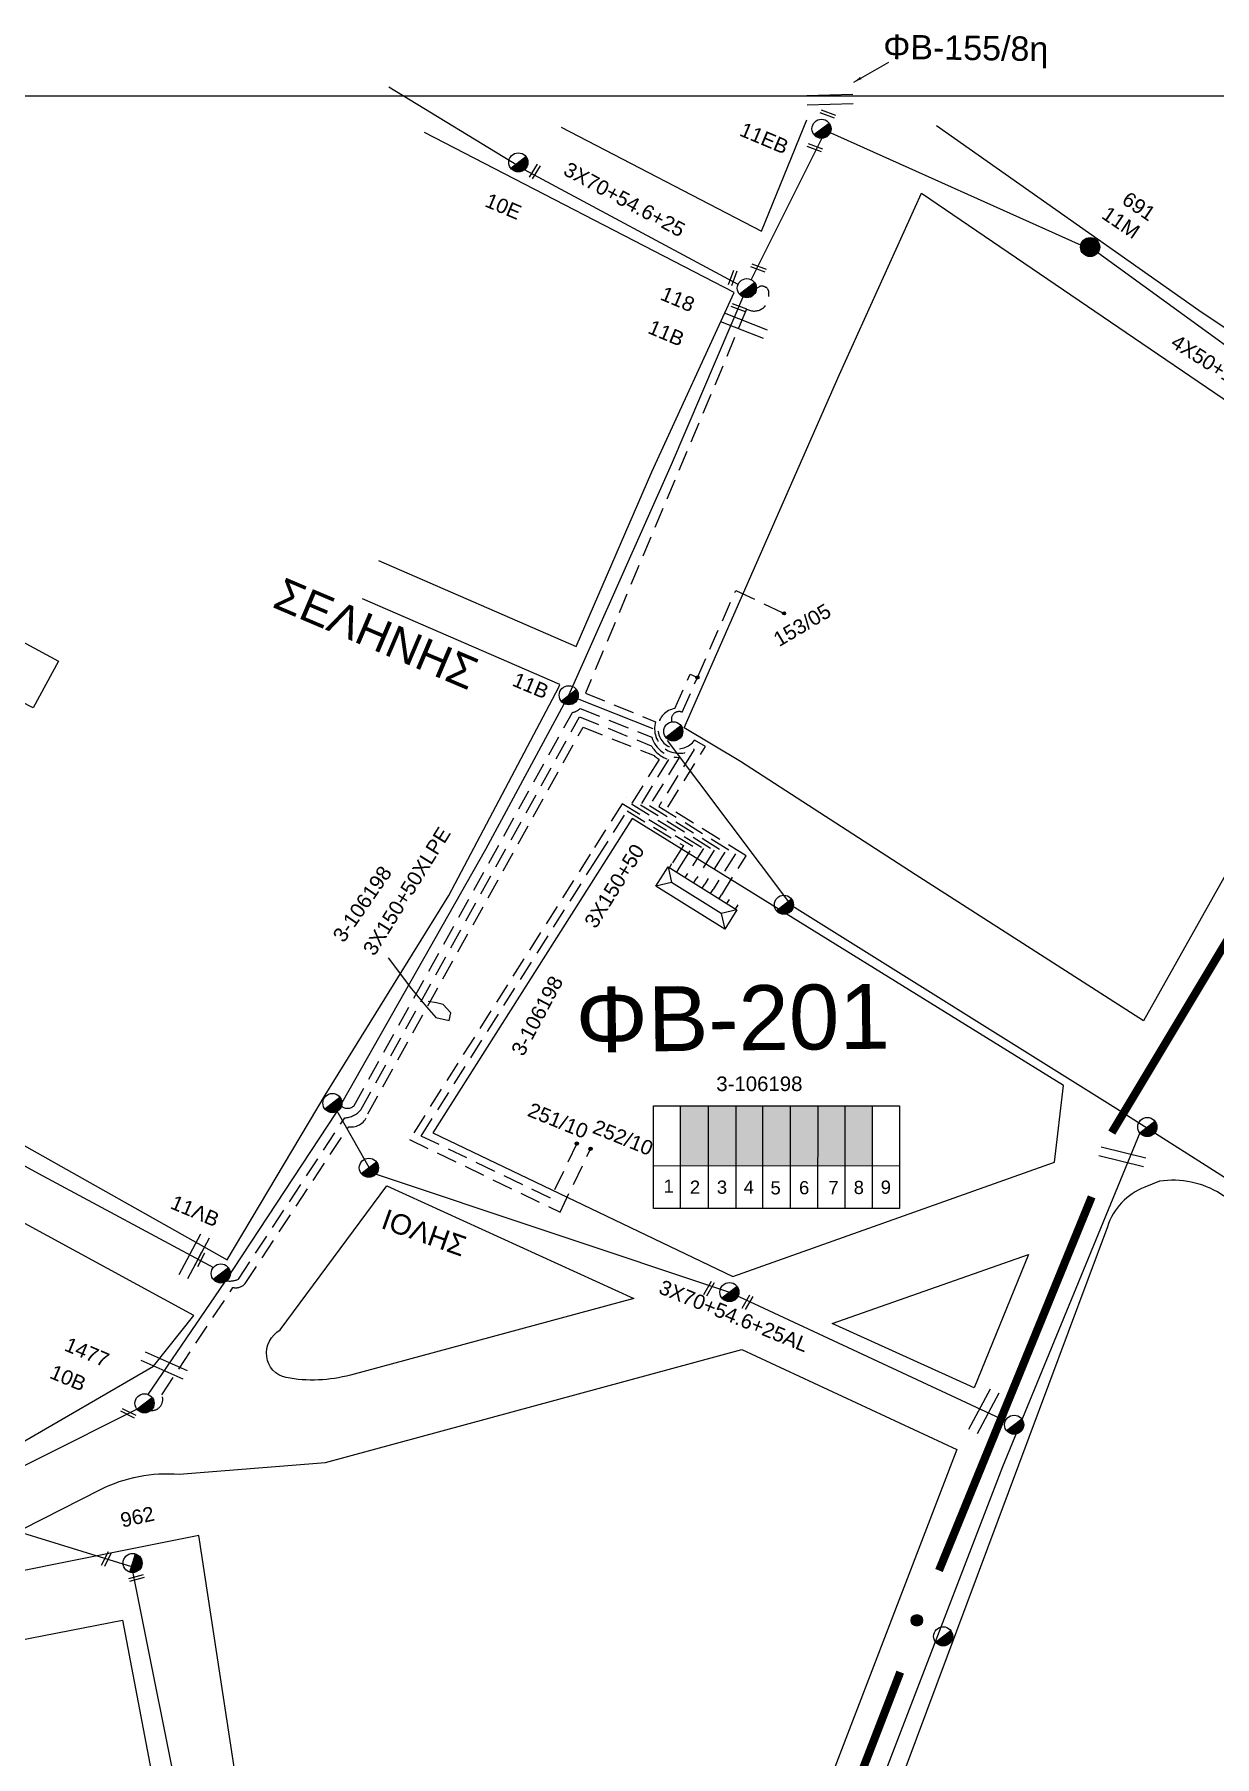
# Model space of a CAD drawing. Header units: millimetres. Extents: x 408 to 3042, y 742 to 1820.
# Drawn here: x 1971.8 to 2117.3, y 1598 to 1810.3 of the extents above; entities that cross this region are included whole.
import ezdxf

# ---------------------------------------------------------------- set-up
doc = ezdxf.new("R2010")
doc.units = ezdxf.units.MM
doc.linetypes.add('DASHED', pattern=[19.05, 12.7, -6.35])
for name, color, linetype in [('Pillar OTE', 7, 'Continuous'), ('Άγνωστα', 7, 'Continuous'), ('Γυμνά εναέρια ΧΤ και ΦΟΠ (3Φ)   4x50+16AL', 7, 'Continuous'), ('Επιγραφές - Σχήματα', 7, 'Continuous'), ('Καλώδια ΧΤ   3x150AL+50XLPE', 7, 'DASHED'), ('Μηχανική τομή', 7, 'Continuous'), ('Στύλος Ξύλινος', 7, 'Continuous'), ('Στύλος Ξύλινος @ 1', 7, 'Continuous'), ('Στύλος ΦΜ', 7, 'Continuous'), ('Στύλος ΦΜ @ 1', 7, 'Continuous'), ('Συνδέσεις', 7, 'Continuous'), ('Συνεστραμμένα ΧΤ   3x70+54.6+25 AL', 7, 'SYN_LINE'), ('Τομή', 7, 'Continuous'), ('Υποσταθμός πόλεως', 7, 'Continuous'), ('Υπόβαθρο ΔΕΗ', 7, 'Continuous')]:
    doc.layers.add(name, color=color, linetype=linetype)
doc.styles.add('arial', font='arial.ttf')
doc.styles.get("Standard").update_dxf_attribs({"font": 'arial.ttf'})
doc.linetypes.add('SYN_LINE', pattern='A,0.5,-0.0001,["/\\/\\/\\/",Standard,S=0.1,R=0,X=0,Y=-0.05],-0.25', length=0.7501)
doc.dimstyles.new('ISO-25', dxfattribs={"dimtxt": 2.5, "dimasz": 2.5, "dimexe": 1.25, "dimexo": 0.625, "dimtad": 1, "dimtxsty": 'Standard', "dimcen": 2.5, "dimadec": 0, "dimazin": 0, "dimtfac": 1, "dimtmove": 0, "dimatfit": 3, "dimfxl": 1, "dimarcsym": 0})

# ---------------------------------------------------------------- blocks, each defined once
blk = doc.blocks.new('ΤΟΜΗ')
at = {"layer": 'Τομή', "ltscale": 40}
for p, q in [((-5.68, 0), (5.68, 0)), ((5.68, -2.33), (-5.68, -2.33))]:
    blk.add_line(p, q, dxfattribs=at)
blk = doc.blocks.new('ΜΗΧΑΝΙΚΗ ΤΟΜΗ')
at = {"layer": 'Μηχανική τομή', "ltscale": 40}
for p, q in [((-1.89, 0.78), (1.89, 0.78)), ((1.89, 0), (-1.89, 0))]:
    blk.add_line(p, q, dxfattribs=at)
blk = doc.blocks.new('ΥΠΑΡΧΩΝ ΤΣΙΜΕΝΤΕΝΙΟΣ ΣΤΥΛΟΣ')
at = {"layer": 'Στύλος ΦΜ'}
blk.add_hatch(color=7, dxfattribs=at).paths.add_polyline_path([(-1.29, -2.28, 0.574793), (2.62, 0, 0.268822), (1.3, 2.27)])
at = {"layer": 'Στύλος ΦΜ', "color": 7}
blk.add_line((-1.29, -2.28), (1.3, 2.27), dxfattribs=at)
blk.add_circle((0, 0), 2.62, dxfattribs=at)
at = {"layer": 'Στύλος ΦΜ', "flags": 4}
for tag, p in [('ΑΡΙΘΜΟΣ', (-4.68, 8.05)), ('ΤΥΠΟΣ', (-4.91, 3.03))]:
    blk.add_attdef(tag, p, '', height=4, dxfattribs=at)
blk = doc.blocks.new('ΥΠΑΡΧΩΝ ΞΥΛΙΝΟΣ ΣΤΥΛΟΣ')
at = {"layer": 'Στύλος Ξύλινος'}
h = blk.add_hatch(color=7, dxfattribs=at)
h.paths.add_polyline_path([(-2.62, 0, 0.270008), (-1.29, -2.28), (1.3, 2.27, 0.576266)])
h.paths.add_polyline_path([(-1.29, -2.28, 0.574793), (2.62, 0, 0.268822), (1.3, 2.27)])
at = {"layer": 'Στύλος Ξύλινος', "color": 7}
blk.add_line((-1.29, -2.28), (1.3, 2.27), dxfattribs=at)
blk.add_circle((0, 0), 2.62, dxfattribs=at)
at = {"layer": 'Στύλος Ξύλινος', "flags": 4}
for tag, p in [('ΑΡΙΘΜΟΣ', (-4.91, 8.6)), ('ΤΥΠΟΣ', (-4.85, 3.39))]:
    blk.add_attdef(tag, p, '', height=4, dxfattribs=at)
blk = doc.blocks.new('_ΣΥΝΔΕΣΗ')
at = {"layer": 'Συνδέσεις', "linetype": 'SYN_LINE', "ltscale": 40}
blk.add_hatch(color=256, dxfattribs=at).paths.add_polyline_path([(0.5, -0.01, 1), (-0.5, -0.01, 1)])
at = {"layer": 'Συνδέσεις'}
blk.add_circle((0, -0.01), 0.5, dxfattribs=at)
blk = doc.blocks.new('ΥΠΟΣΤΑΘΜΟΣ ΠΟΛΕΩΣ 9 ΑΝΑΧΩΡΗΣΕΩΝ')
at = {"layer": 'Υποσταθμός πόλεως', "ltscale": 40}
for p, q in [((-9.63, -2.82), (-9.63, -4)), ((-7.12, -2.82), (-7.12, -4)), ((-4.84, -2.82), (-4.84, -4)), ((-2.36, -2.82), (-2.36, -4)), ((0.09, -2.82), (0.09, -4)), ((2.55, -2.82), (2.55, -4)), ((5.02, -2.82), (5.02, -4)), ((7.48, -2.82), (7.48, -4)), ((9.61, -2.82), (9.61, -4))]:
    blk.add_line(p, q, dxfattribs=at)
blk.add_lwpolyline([(-10.02, 2.82), (10.02, 2.82), (10.02, -2.82), (-10.02, -2.82)], close=True, dxfattribs=at)
for points in [[(-7.21, 0), (-10.02, 2.82)], [(-10.02, -2.82), (-7.21, 0)], [(-7.21, 0), (7.21, 0)], [(7.21, 0), (10.02, 2.82)], [(10.02, -2.82), (7.21, 0)]]:
    blk.add_lwpolyline(points, dxfattribs=at)
at = {"layer": 'Υποσταθμός πόλεως', "linetype": 'SYN_LINE', "ltscale": 40, "flags": 1}
for tag, p in [('ΜΕΤΑΣΧΗΜΑΤΙΣΜΟΣ', (10.79, 1.71)), ('ΙΣΧΥΣ', (10.77, -1.08)), ('ΑΡΙΘΜΟΣ', (10.89, -3.8))]:
    blk.add_attdef(tag, p, '', height=1.8, dxfattribs=at)

msp = doc.modelspace()

# ---------------------------------------------------------------- hatches: boundary and pattern name
at = {"layer": 'Επιγραφές - Σχήματα', "linetype": 'Continuous', "ltscale": 20}
h = msp.add_hatch(color=154, dxfattribs=at)
h.dxf.hatch_style = 1
edge = h.paths.add_edge_path()
edge.add_arc((2080.6, 1614.81), 0.708, 0, 360)
at = {"layer": 'Καλώδια ΧΤ   3x150AL+50XLPE', "linetype": 'DASHED', "ltscale": 0.2}
h = msp.add_hatch(color=6, dxfattribs=at)
h.dxf.hatch_style = 1
h.paths.add_polyline_path([(2054.91, 1678.23), (2051.47, 1678.23), (2051.47, 1670.87), (2054.91, 1670.87)])
h = msp.add_hatch(color=85, dxfattribs=at)
h.dxf.hatch_style = 1
h.paths.add_polyline_path([(2054.91, 1670.87), (2058.34, 1670.86), (2058.35, 1678.23), (2054.91, 1678.23)])
h = msp.add_hatch(color=1, dxfattribs=at)
h.dxf.hatch_style = 1
h.paths.add_polyline_path([(2058.34, 1670.86), (2061.64, 1670.86), (2061.64, 1678.23), (2058.35, 1678.23)])
h = msp.add_hatch(color=30, dxfattribs=at)
h.dxf.hatch_style = 1
h.paths.add_polyline_path([(2061.64, 1670.86), (2065.03, 1670.86), (2065.03, 1678.23), (2061.64, 1678.23)])
h = msp.add_hatch(color=151, dxfattribs=at)
h.dxf.hatch_style = 1
h.paths.add_polyline_path([(2068.43, 1678.23), (2065.03, 1678.23), (2065.03, 1670.86), (2068.43, 1670.85)])
h = msp.add_hatch(color=2, dxfattribs=at)
h.dxf.hatch_style = 1
h.paths.add_polyline_path([(2071.76, 1678.23), (2068.43, 1678.23), (2068.43, 1670.85), (2071.76, 1670.85)])
h = msp.add_hatch(color=5, dxfattribs=at)
h.dxf.hatch_style = 1
h.paths.add_polyline_path([(2075.15, 1678.23), (2071.76, 1678.23), (2071.76, 1670.85), (2075.15, 1670.85)])

# ---------------------------------------------------------------- linework, layer by layer
at = {"layer": 'Pillar OTE', "ltscale": 40}
for points in [[(2048.14, 1665.59), (2048.14, 1678.23), (2078.47, 1678.23), (2078.47, 1665.56), (2048.14, 1665.59)], [(2051.47, 1665.59), (2051.47, 1678.23)], [(2054.91, 1665.58), (2054.91, 1678.23)], [(2058.34, 1665.58), (2058.35, 1678.23)], [(2061.64, 1665.58), (2061.64, 1678.23)], [(2065.03, 1665.57), (2065.03, 1678.23)], [(2068.42, 1665.57), (2068.43, 1678.23)], [(2071.76, 1665.57), (2071.76, 1678.23)], [(2075.15, 1665.56), (2075.15, 1678.23)], [(2048.14, 1670.87), (2078.47, 1670.84)]]:
    msp.add_lwpolyline(points, dxfattribs=at)
at = {"layer": 'Άγνωστα', "color": 151, "linetype": 'DASHED', "ltscale": 0.2}
msp.add_lwpolyline([(2060.82, 1779.04), (2061.15, 1779.2, -0.620599), (2062.36, 1778.24, -0.612878), (2059.62, 1776.46), (2039.74, 1729.11), (2048.4, 1725.59, 0.711835), (2053.06, 1722.25), (2053.17, 1722.18), (2048.79, 1715.15), (2058.23, 1709.3), (2055.49, 1704.92)], format="xyb", dxfattribs=at)
at = {"layer": 'Άγνωστα', "color": 30, "linetype": 'DASHED', "ltscale": 0.2}
msp.add_lwpolyline([(2050.4, 1725.57, -0.660091), (2051.68, 1726.75), (2053.56, 1731.04), (2058.28, 1741.77), (2064.23, 1738.95)], format="xyb", dxfattribs=at)
msp.add_lwpolyline([(2050.78, 1727.21), (2052.65, 1731.44), (2053.56, 1731.04)], dxfattribs=at)
at = {"layer": 'Άγνωστα', "color": 5, "linetype": 'DASHED', "ltscale": 0.2}
msp.add_lwpolyline([(2038.68, 1673.59), (2035.45, 1666.86), (2019.5, 1674.51), (2041.17, 1708.7), (2044.91, 1714.59), (2051.82, 1710.33), (2050.42, 1708.09)], dxfattribs=at)
at = {"layer": 'Άγνωστα', "color": 30}
msp.add_lwpolyline([(1906.8, 1705.1), (1936.68, 1689.41), (1972.32, 1669.9), (1993.88, 1658.32)], dxfattribs=at)
at = {"layer": 'Γυμνά εναέρια ΧΤ και ΦΟΠ (3Φ)   4x50+16AL', "color": 151, "ltscale": 40}
msp.add_lwpolyline([(2234.18, 1699.35), (2204.07, 1716.53), (2204.07, 1716.53), (2197.17, 1721.21), (2167.85, 1740.03), (2152.19, 1749.96), (2133.2, 1761.4), (2102.92, 1783.4), (2068.85, 1798.68)], dxfattribs=at)
at = {"layer": 'Επιγραφές - Σχήματα'}
msp.add_lwpolyline([(433.97, 786.81), (2929.97, 786.81), (2929.97, 1802.72), (433.97, 1802.72)], close=True, dxfattribs=at)
at = {"layer": 'Επιγραφές - Σχήματα', "color": 154, "linetype": 'Continuous', "ltscale": 20, "const_width": 1}
for points in [[(2128.39, 1714.5), (2104.64, 1674.93)], [(2102.16, 1667.01), (2083.34, 1620.95)], [(2078.56, 1608.42), (2062.89, 1567.86)]]:
    msp.add_lwpolyline(points, dxfattribs=at)
at = {"layer": 'Επιγραφές - Σχήματα', "linetype": 'Continuous', "ltscale": 20}
msp.add_lwpolyline([(2015.44, 1696.46), (2018.31, 1692.64), (2020.14, 1690.44), (2021.32, 1689.12), (2022.93, 1688.75), (2023.15, 1689.71), (2022.2, 1690.73), (2021.39, 1690.95), (2020.36, 1691.1)], dxfattribs=at)
at = {"layer": 'Επιγραφές - Σχήματα', "color": 154, "linetype": 'Continuous', "ltscale": 20}
msp.add_circle((2080.6, 1614.81), 0.708, dxfattribs=at)
at = {"layer": 'Καλώδια ΧΤ   3x150AL+50XLPE', "color": 85, "linetype": 'DASHED', "ltscale": 0.2}
msp.add_lwpolyline([(1995.41, 1656.68, 0.160776), (1996.97, 1656.87), (2010.07, 1676.74, 0.185608), (2012.05, 1677.72), (2039.02, 1726.2), (2047.87, 1722.62, 0.173966), (2049.99, 1720.91), (2046.55, 1715.36), (2055.61, 1709.74), (2053.41, 1706.22)], format="xyb", dxfattribs=at)
at = {"layer": 'Καλώδια ΧΤ   3x150AL+50XLPE', "color": 1, "linetype": 'DASHED', "ltscale": 0.2}
msp.add_lwpolyline([(2009.57, 1678.29, 0.391178), (2011.18, 1678.2), (2038.17, 1726.73, 0.122731), (2039.11, 1727.2), (2047.93, 1723.67, 0.327836), (2051.31, 1721.19), (2047.66, 1715.25), (2056.92, 1709.5), (2054.46, 1705.57)], format="xyb", dxfattribs=at)
at = {"layer": 'Καλώδια ΧΤ   3x150AL+50XLPE', "color": 30, "linetype": 'DASHED', "ltscale": 0.2}
msp.add_lwpolyline([(2056.55, 1704.26), (2059.55, 1709.07), (2049.9, 1715.05), (2054.54, 1722.53), (2053.21, 1723.32, -1.514875), (2050.78, 1727.21)], format="xyb", dxfattribs=at)
at = {"layer": 'Καλώδια ΧΤ   3x150AL+50XLPE', "color": 6, "linetype": 'DASHED', "ltscale": 0.2}
msp.add_lwpolyline([(1986.18, 1640.68, 0.570555), (1987.51, 1642.61), (1996.29, 1655.84, 0.281175), (1997.8, 1656.32), (2010.56, 1675.66, 0.381502), (2012.92, 1677.23), (2039.45, 1724.91), (2048.21, 1721.41, 0.043049), (2048.83, 1720.93), (2045.44, 1715.46), (2054.3, 1709.97), (2052.37, 1706.87)], format="xyb", dxfattribs=at)
at = {"layer": 'Καλώδια ΧΤ   3x150AL+50XLPE', "color": 2, "linetype": 'DASHED', "ltscale": 0.2}
msp.add_lwpolyline([(2051.32, 1707.53), (2052.99, 1710.19), (2044.27, 1715.46), (2040.33, 1709.24), (2018.05, 1674.09), (2036.62, 1665.12), (2040.38, 1672.95)], dxfattribs=at)
msp.add_lwpolyline([(2044.81, 1716.3), (2044.81, 1716.3)], close=True, dxfattribs=at)
at = {"layer": 'Συνεστραμμένα ΧΤ   3x70+54.6+25 AL', "color": 85, "linetype": 'SYN_LINE', "ltscale": 20}
for points in [[(2058.56, 1779.49), (2032.22, 1793.62), (2015.5, 1803.82)], [(1985.85, 1642.64), (1995.29, 1656.51), (2009.07, 1677.4), (2027.48, 1709.86), (2037.69, 1728.85), (2050.34, 1757.31), (2059.65, 1779.03)]]:
    msp.add_lwpolyline(points, dxfattribs=at)
at = {"layer": 'Συνεστραμμένα ΧΤ   3x70+54.6+25 AL', "color": 151, "linetype": 'SYN_LINE', "ltscale": 20}
msp.add_lwpolyline([(2060.19, 1780.07), (2069.67, 1799.03)], dxfattribs=at)
at = {"layer": 'Συνεστραμμένα ΧΤ   3x70+54.6+25 AL', "color": 30, "linetype": 'SYN_LINE', "ltscale": 10}
msp.add_lwpolyline([(2048.08, 1724.69), (2038.78, 1728.41)], dxfattribs=at)
at = {"layer": 'Συνεστραμμένα ΧΤ   3x70+54.6+25 AL', "color": 30, "linetype": 'SYN_LINE', "ltscale": 20}
msp.add_lwpolyline([(2177.29, 1615.35), (2173.9, 1633.33), (2137.4, 1657.4), (2105.09, 1677.96), (2065.2, 1702.9), (2049.88, 1723.29)], dxfattribs=at)
at = {"layer": 'Συνεστραμμένα ΧΤ   3x70+54.6+25 AL', "color": 1, "linetype": 'SYN_LINE', "ltscale": 10}
msp.add_lwpolyline([(2008.55, 1678.58), (2013.4, 1670), (2013.44, 1669.98)], dxfattribs=at)
at = {"layer": 'Συνεστραμμένα ΧΤ   3x70+54.6+25 AL', "color": 1, "linetype": 'SYN_LINE', "ltscale": 20}
for points in [[(2108.09, 1674.91), (2091.17, 1633.74), (2073.28, 1587.24), (2058, 1546.74), (2046.68, 1518.2)], [(2013.44, 1669.98), (2057.5, 1655.27), (2091.54, 1639.42)]]:
    msp.add_lwpolyline(points, dxfattribs=at)
at = {"layer": 'Συνεστραμμένα ΧΤ   3x70+54.6+25 AL', "color": 6, "linetype": 'SYN_LINE', "ltscale": 20}
msp.add_lwpolyline([(1905.45, 1601), (1929.69, 1613.25), (1960.48, 1628.82), (1984.46, 1640.84)], dxfattribs=at)
at = {"layer": 'Συνεστραμμένα ΧΤ   3x70+54.6+25 AL', "color": 6, "ltscale": 20}
msp.add_lwpolyline([(1959.8, 1628.83), (1983.79, 1621.44), (1990.47, 1588), (2000.55, 1534.21), (2010.33, 1479.5)], dxfattribs=at)
at = {"layer": 'Υπόβαθρο ΔΕΗ'}
for points in [[(1871.86, 1798.79), (1869.41, 1793.78), (1900.67, 1774.34), (1900.18, 1770.71), (1948.08, 1747.49), (1974.79, 1733.06), (1971.67, 1727.28), (1935.63, 1745.78), (1929.36, 1749), (1907.92, 1706.78), (1940.69, 1689.47), (1968.56, 1674.44), (1995.56, 1659.26), (2007.65, 1679.53), (2022.89, 1704.18), (2036.45, 1729.86), (2036.59, 1730.18), (2012.26, 1740.74)], [(2014.24, 1745.45), (2038.61, 1734.87), (2047.93, 1756.41), (2058.1, 1778.48), (2019.92, 1798.23)], [(2036.75, 1798.88), (2061.47, 1786.05), (2067.03, 1799.8)], [(2165.16, 1793.84), (2145.36, 1756.21), (2115.38, 1776.3), (2083.04, 1799.06)], [(2142.56, 1749.38), (2119.21, 1707.67), (2108.56, 1688.71), (2080.41, 1706.76), (2058.87, 1720.68), (2051.93, 1724.84), (2071.03, 1768.32), (2081.18, 1790.76), (2111.29, 1770.23), (2137.38, 1752.47), (2142.56, 1749.38)], [(2057.94, 1657.18), (2097.56, 1671.27), (2098.68, 1680.72), (2045.5, 1713.66), (2020.95, 1674.92), (2057.94, 1657.18)], [(1991.46, 1652.4), (1937.77, 1681.61), (1922.75, 1689.78), (1903.95, 1699.21), (1885.57, 1663.19), (1869.87, 1631.68), (1905.24, 1603.48), (1969.37, 1636.19), (1986.49, 1646.14), (1991.46, 1652.4)], [(2070.16, 1651.39), (2094.36, 1659.92), (2087.69, 1643.47), (2070.16, 1651.39)], [(1821.4, 1457.63), (1867.4, 1454), (1897.66, 1452.32), (1906.17, 1484.97), (1911.32, 1508.88), (1911.32, 1508.88), (1923.2, 1547.72), (1940.47, 1606.6), (1982.69, 1614.81), (1990.05, 1576.16), (1995.73, 1540.76), (2001.92, 1503.21), (2006.62, 1469.34)]]:
    msp.add_lwpolyline(points, dxfattribs=at)
for points in [[(2262.84, 1595.24), (2242.98, 1600.2, -0.024774), (2205.37, 1611.62), (2184.53, 1624.17), (2141.85, 1652.34), (2118.08, 1667.36, 0.180673), (2110.53, 1668.93, 13.156435), (2110.53, 1668.93), (2108.7, 1668.21, 0.224041), (2104.1, 1663.33), (2094.42, 1637.34), (2075.44, 1586.52), (2144.55, 1572.57), (2201.6, 1560.69), (2236.26, 1554.52), (2247.02, 1552.47), (2257.29, 1579.94), (2177.56, 1595.54), (2164.9, 1598.13), (2166.23, 1604.63), (2226.99, 1592.67), (2259.63, 1586.59), (2262.84, 1595.24)], [(2002.13, 1650.61), (2015.27, 1668.39), (2045.71, 1654.47), (2010.77, 1645.04, -0.112634), (2002.85, 1644.73, -0.331246), (2000.45, 1647.33, -0.29891), (2002.13, 1650.61, -0.246552)], [(2016.45, 1471.45), (2005.96, 1536.31), (1998.47, 1583.53), (1992.09, 1625.25), (1953.66, 1617.6), (1979.97, 1630.93, -0.139182), (1989.66, 1632.81), (1999.97, 1633.64), (2007.72, 1634.26), (2059.03, 1648.21), (2085.52, 1635.86), (2068.52, 1591.55), (2033.54, 1497.58), (2016.85, 1454.59), (2001.83, 1415.3), (2009.12, 1411.86), (2015.77, 1429.77), (2024.96, 1428.61)]]:
    msp.add_lwpolyline(points, format="xyb", dxfattribs=at)

# ---------------------------------------------------------------- block references
at = {"layer": 'Μηχανική τομή'}
for p, xscale, yscale, zscale, rotation in [((2069.71, 1800.7), 0.4999999999999999, 0.4999999999999999, 0.4999999999999999, 159.5268291198832), ((2068.11, 1796.53), 0.4999999999999998, 0.4999999999999998, 0.4999999999999998, 159.5268291198832), ((2033.36, 1793.51), 0.4999999999999998, 0.4999999999999998, 0.4999999999999998, 238.6209508728025), ((2057.73, 1780.36), 0.4999999999999998, 0.4999999999999998, 0.4999999999999998, 249.5268291198832), ((2061.16, 1781.69), 0.4999999999999998, 0.4999999999999998, 0.4999999999999998, 159.5268291198832), ((2058.74, 1776.8), 0.4999999999999998, 0.4999999999999998, 0.4999999999999998, 159.5268291198832), ((1992.36, 1659.22), 0.4999999999999999, 0.4999999999999999, 0.4999999999999999, 62.22177074572171), ((2054.8, 1655.8), 0.4999999999999998, 0.4999999999999998, 0.4999999999999998, 239.889233486939), ((2059.56, 1654.12), 0.4999999999999998, 0.4999999999999998, 0.4999999999999998, 239.889233486939), ((1983.47, 1640.51), 0.4999999999999998, 0.4999999999999998, 0.4999999999999998, 153.5981061758948), ((1980.87, 1622.29), 0.4999999999999999, 0.4999999999999999, 0.4999999999999999, 63.85496058181846), ((1984.45, 1619.84), 0.4999999999999998, 0.4999999999999998, 0.4999999999999998, 15.58835941335293)]:
    msp.add_blockref('ΜΗΧΑΝΙΚΗ ΤΟΜΗ', p, dxfattribs=dict(at, xscale=xscale, yscale=yscale, zscale=zscale, rotation=rotation))
at = {"layer": 'Στύλος Ξύλινος @ 1', "ltscale": 40}
ref = msp.add_blockref('ΥΠΑΡΧΩΝ ΞΥΛΙΝΟΣ ΣΤΥΛΟΣ', (2101.97, 1784.1), dxfattribs=dict(at, xscale=0.449999999999818, yscale=0.449999999999818, zscale=0.449999999999818, rotation=325.8394331313655))
ref.add_attrib('ΤΥΠΟΣ', '691', (2105.74, 1789.56), dxfattribs={"layer": 'Στύλος Ξύλινος', "height": 1.8, "rotation": 325.8394, "flags": 4})
ref.add_attrib('ΑΡΙΘΜΟΣ', '11M', (2103.25, 1787.75), dxfattribs={"layer": 'Στύλος Ξύλινος', "height": 1.8, "rotation": 325.8394, "flags": 4})
at = {"layer": 'Στύλος ΦΜ @ 1', "ltscale": 40}
ref = msp.add_blockref('ΥΠΑΡΧΩΝ ΤΣΙΜΕΝΤΕΝΙΟΣ ΣΤΥΛΟΣ', (2068.85, 1798.68), dxfattribs=dict(at, xscale=0.4499999999998182, yscale=0.4499999999998182, zscale=0.4499999999998182, rotation=337.1517464580141))
ref.add_attrib('ΤΥΠΟΣ', '11EB', (2058.62, 1797.89), dxfattribs={"layer": 'Στύλος ΦΜ', "height": 1.8, "rotation": 337.1517, "flags": 4})
ref = msp.add_blockref('ΥΠΑΡΧΩΝ ΤΣΙΜΕΝΤΕΝΙΟΣ ΣΤΥΛΟΣ', (2031.48, 1794.54), dxfattribs=dict(at, xscale=0.4499999999998182, yscale=0.4499999999998182, zscale=0.4499999999998182, rotation=337.1517464580141))
ref.add_attrib('ΤΥΠΟΣ', '10E', (2027.22, 1789.16), dxfattribs={"layer": 'Στύλος ΦΜ', "height": 1.8, "rotation": 337.1517, "flags": 4})
ref = msp.add_blockref('ΥΠΑΡΧΩΝ ΤΣΙΜΕΝΤΕΝΙΟΣ ΣΤΥΛΟΣ', (2059.65, 1779.03), dxfattribs=dict(at, xscale=0.4499999999998182, yscale=0.4499999999998182, zscale=0.4499999999998182, rotation=337.1517464580141))
ref.add_attrib('ΤΥΠΟΣ', '118', (2048.85, 1777.67), dxfattribs={"layer": 'Στύλος ΦΜ', "height": 1.8, "rotation": 337.1517, "flags": 4})
ref.add_attrib('ΑΡΙΘΜΟΣ', '11B', (2047.31, 1773.54), dxfattribs={"layer": 'Στύλος ΦΜ', "height": 1.8, "rotation": 337.1517, "flags": 4})
ref = msp.add_blockref('ΥΠΑΡΧΩΝ ΤΣΙΜΕΝΤΕΝΙΟΣ ΣΤΥΛΟΣ', (2037.69, 1728.85), dxfattribs=dict(at, xscale=0.4499999999998182, yscale=0.4499999999998182, zscale=0.4499999999998182, rotation=337.1517464580141))
ref.add_attrib('ΤΥΠΟΣ', '11B', (2030.6, 1730.08), dxfattribs={"layer": 'Στύλος ΦΜ', "height": 1.8, "rotation": 337.1517, "flags": 4})
at = {"layer": 'Στύλος ΦΜ @ 1', "ltscale": 40, "xscale": 0.4499999999998182, "yscale": 0.4499999999998182, "zscale": 0.4499999999998182, "rotation": 337.1517464580141}
for p in [(2050.58, 1724.4), (2064.22, 1703.02), (2008.55, 1678.58), (2109.02, 1675.62), (2013.05, 1670.6), (2057.5, 1655.27), (2092.6, 1638.92), (2083.85, 1612.83)]:
    msp.add_blockref('ΥΠΑΡΧΩΝ ΤΣΙΜΕΝΤΕΝΙΟΣ ΣΤΥΛΟΣ', p, dxfattribs=at)
at = {"layer": 'Στύλος ΦΜ @ 1', "ltscale": 40}
ref = msp.add_blockref('ΥΠΑΡΧΩΝ ΤΣΙΜΕΝΤΕΝΙΟΣ ΣΤΥΛΟΣ', (1994.79, 1657.57), dxfattribs=dict(at, xscale=0.4499999999998182, yscale=0.4499999999998182, zscale=0.4499999999998182, rotation=337.1517464580141))
ref.add_attrib('ΤΥΠΟΣ', '11ΛΒ', (1988.44, 1665.64), dxfattribs={"layer": 'Στύλος ΦΜ', "height": 1.8, "rotation": 337.1517, "flags": 4})
ref = msp.add_blockref('ΥΠΑΡΧΩΝ ΤΣΙΜΕΝΤΕΝΙΟΣ ΣΤΥΛΟΣ', (1985.39, 1641.56), dxfattribs=dict(at, xscale=0.4499999999998182, yscale=0.4499999999998182, zscale=0.4499999999998182, rotation=337.1517464580141))
ref.add_attrib('ΤΥΠΟΣ', '1477', (1975.37, 1648.12), dxfattribs={"layer": 'Στύλος ΦΜ', "height": 1.8, "rotation": 337.1517, "flags": 4})
ref.add_attrib('ΑΡΙΘΜΟΣ', '10B', (1973.56, 1644.73), dxfattribs={"layer": 'Στύλος ΦΜ', "height": 1.8, "rotation": 337.1517, "flags": 4})
ref = msp.add_blockref('ΥΠΑΡΧΩΝ ΤΣΙΜΕΝΤΕΝΙΟΣ ΣΤΥΛΟΣ', (1983.92, 1621.87), dxfattribs=dict(at, xscale=0.4499999999998181, yscale=0.4499999999998181, zscale=0.4499999999998181, rotation=12.55696664669667))
ref.add_attrib('ΤΥΠΟΣ', '962', (1982.65, 1626.23), dxfattribs={"layer": 'Στύλος ΦΜ', "height": 1.8, "rotation": 12.557, "flags": 4})
at = {"layer": 'Συνδέσεις', "xscale": 0.4, "yscale": 0.4, "zscale": 0.25}
for p in [(2064.23, 1738.95), (2064.23, 1738.95), (2053.56, 1731.04), (2038.68, 1673.59), (2038.68, 1673.59), (2040.38, 1672.95)]:
    msp.add_blockref('_ΣΥΝΔΕΣΗ', p, dxfattribs=at)
at = {"layer": 'Τομή'}
for p, xscale, yscale, zscale, rotation in [((2069.92, 1801.69), 0.4999999999999989, 0.4999999999999989, 0.4999999999999989, 181.6965192922082), ((2059.07, 1773.86), 0.4999999999999988, 0.4999999999999988, 0.4999999999999988, 158.7038211592069), ((2105.81, 1671.38), 0.4999999999999989, 0.4999999999999989, 0.4999999999999989, 166.0650745032768), ((1992.02, 1659.4), 0.4999999999999989, 0.4999999999999989, 0.4999999999999989, 241.826039153651), ((1987.57, 1645.69), 0.4999999999999989, 0.4999999999999989, 0.4999999999999989, 155.7906164520223), ((2089.38, 1640.31), 0.4999999999999988, 0.4999999999999988, 0.4999999999999988, 241.826039153651)]:
    msp.add_blockref('ΤΟΜΗ', p, dxfattribs=dict(at, xscale=xscale, yscale=yscale, zscale=zscale, rotation=rotation))
at = {"layer": 'Υποσταθμός πόλεως', "xscale": 0.5, "yscale": 0.5, "zscale": 0.5, "rotation": 148}
msp.add_blockref('ΥΠΟΣΤΑΘΜΟΣ ΠΟΛΕΩΣ 9 ΑΝΑΧΩΡΗΣΕΩΝ', (2053.43, 1703.85), dxfattribs=at)

# ---------------------------------------------------------------- texts
at = {"ltscale": 40, "attachment_point": 1, "style": 'arial'}
for s, insert, char_height, width, rotation in [('ΦΒ-155/8η', (2076.49, 1810.31), 3, 94.4586, 359.1724), ('ΣΕΛΗNHΣ', (2002.55, 1743.46), 4, 94.4586, 337), ('ΦB-201', (2038.48, 1692.84), 8, 46.4484, 0.6613)]:
    msp.add_mtext(s, dxfattribs=dict(at, insert=insert, char_height=char_height, width=width, rotation=rotation))
at = {"ltscale": 30, "char_height": 1.63, "width": 11.2573, "attachment_point": 1}
for s, insert in [('1', (2049.38, 1669.15)), ('2', (2052.62, 1669.02)), ('3', (2055.95, 1669.02)), ('4', (2059.26, 1669.02)), ('5', (2062.56, 1668.94)), ('6', (2066.08, 1668.96)), ('7', (2069.71, 1668.96)), ('8', (2072.82, 1668.99)), ('9', (2076.15, 1669.02))]:
    msp.add_mtext(s, dxfattribs=dict(at, insert=insert))
at = {"layer": 'Άγνωστα', "ltscale": 40, "width": 34.5395, "attachment_point": 1, "style": 'arial'}
for s, insert, char_height, rotation in [('3X70+54.6+25', (2037.74, 1794.69), 1.8, 331.5803), ('153/05', (2062.7, 1736.31), 1.8, 30.8809), ('3X150+50XLPE', (2012.2, 1697.55), 1.8, 58.105), ('3X150+50', (2039.5, 1700.92), 1.8, 58.105), ('3-106198', (2008.47, 1699.26), 1.8, 55.4436), ('3-106198', (2030.5, 1685.07), 1.8, 62.068), ('3-106198', (2055.88, 1681.85), 1.8, 0.0169), ('251/10', (2033.15, 1678.7), 1.8, 337.91), ('252/10', (2041.16, 1676.6), 1.8, 337.91), ('ΙΟΛΗΣ', (2015.24, 1665.57), 2.5, 340.423)]:
    msp.add_mtext(s, dxfattribs=dict(at, insert=insert, char_height=char_height, rotation=rotation))
at = {"layer": 'Γυμνά εναέρια ΧΤ και ΦΟΠ (3Φ)   4x50+16AL', "ltscale": 40, "insert": (2112.73, 1773.45), "char_height": 1.8, "width": 34.5395, "attachment_point": 1, "rotation": 327.4204, "style": 'arial'}
msp.add_mtext('4X50+16AL', dxfattribs=at)
at = {"layer": 'Συνεστραμμένα ΧΤ   3x70+54.6+25 AL', "ltscale": 20, "insert": (2049.32, 1656.85), "char_height": 1.8, "width": 34.5395, "attachment_point": 1, "rotation": 337.91, "style": 'arial'}
msp.add_mtext('3X70+54.6+25AL', dxfattribs=at)

# ---------------------------------------------------------------- leaders
at = {"layer": 'Επιγραφές - Σχήματα', "ltscale": 40}
msp.add_leader([(2072.83, 1804.44), (2077.17, 1806.91)], dimstyle='ISO-25', override={"dimasz": 1, "dimtad": 0}, dxfattribs=at)

doc.saveas('drawing.dxf')
